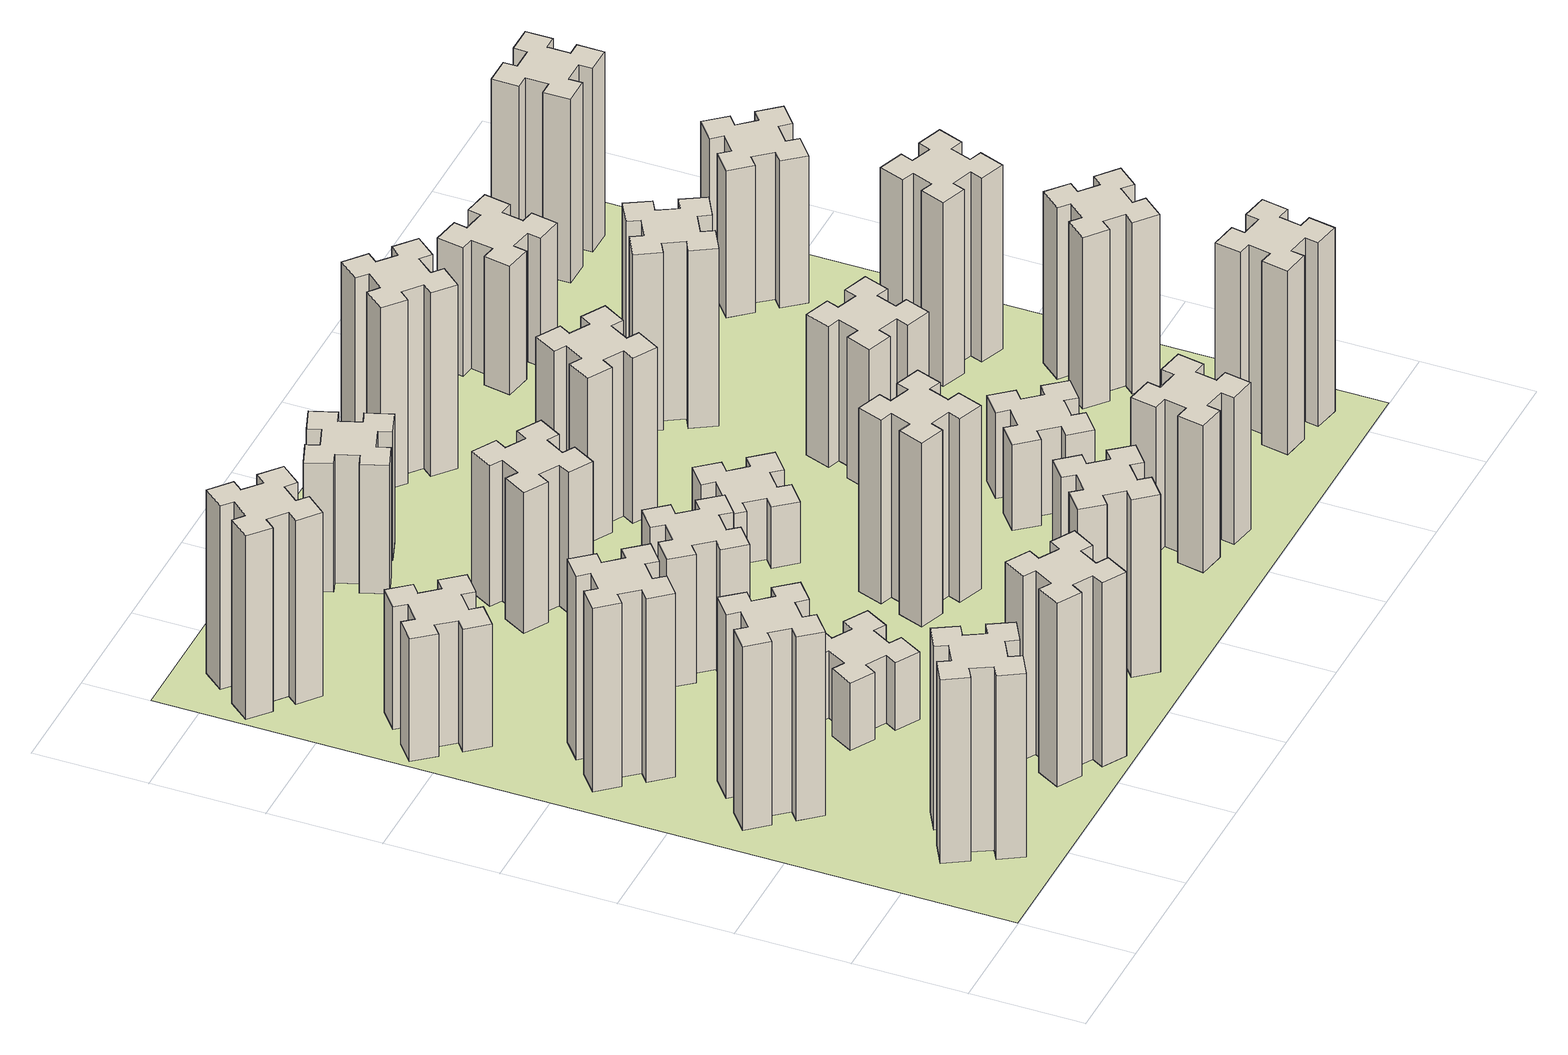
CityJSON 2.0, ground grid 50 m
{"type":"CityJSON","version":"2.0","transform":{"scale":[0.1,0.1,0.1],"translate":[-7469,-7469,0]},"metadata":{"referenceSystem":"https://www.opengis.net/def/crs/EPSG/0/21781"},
"CityObjects":{
"building1":{"type":"Building","attributes":{"class":"1000","function":"1000","usage":"1000","yearOfConstruction":2016,"roofType":"1000","measuredHeight":90,"storeysAboveGround":30,"storeysBelowGround":0},"geometry":[{"type":"Solid","lod":"1","boundaries":[[[[0,1,2,3,4,5,6,7,8,9,10,11,12,13,14,15,16,17,18,19]],[[17,16,20,21]],[[16,15,22,20]],[[15,14,23,22]],[[14,13,24,23]],[[13,12,25,24]],[[12,11,26,25]],[[11,10,27,26]],[[10,9,28,27]],[[9,8,29,28]],[[8,7,30,29]],[[7,6,31,30]],[[6,5,32,31]],[[5,4,33,32]],[[4,3,34,33]],[[3,2,35,34]],[[2,1,36,35]],[[1,0,37,36]],[[0,19,38,37]],[[19,18,39,38]],[[18,17,21,39]],[[24,25,26,27,28,29,30,31,32,33,34,35,36,37,38,39,21,20,22,23]]]]}]},
"building2":{"type":"Building","attributes":{"class":"1000","function":"1000","usage":"1000","yearOfConstruction":2016,"roofType":"1000","measuredHeight":90,"storeysAboveGround":30,"storeysBelowGround":0},"geometry":[{"type":"Solid","lod":"1","boundaries":[[[[40,41,42,43,44,45,46,47,48,49,50,51,52,53,54,55,56,57,58,59]],[[57,56,60,61]],[[56,55,62,60]],[[55,54,63,62]],[[54,53,64,63]],[[53,52,65,64]],[[52,51,66,65]],[[51,50,67,66]],[[50,49,68,67]],[[49,48,69,68]],[[48,47,70,69]],[[47,46,71,70]],[[46,45,72,71]],[[45,44,73,72]],[[44,43,74,73]],[[43,42,75,74]],[[42,41,76,75]],[[41,40,77,76]],[[40,59,78,77]],[[59,58,79,78]],[[58,57,61,79]],[[64,65,66,67,68,69,70,71,72,73,74,75,76,77,78,79,61,60,62,63]]]]}]},
"building3":{"type":"Building","attributes":{"class":"1000","function":"1000","usage":"1000","yearOfConstruction":2016,"roofType":"1000","measuredHeight":90,"storeysAboveGround":30,"storeysBelowGround":0},"geometry":[{"type":"Solid","lod":"1","boundaries":[[[[80,81,82,83,84,85,86,87,88,89,90,91,92,93,94,95,96,97,98,99]],[[97,96,100,101]],[[96,95,102,100]],[[95,94,103,102]],[[94,93,104,103]],[[93,92,105,104]],[[92,91,106,105]],[[91,90,107,106]],[[90,89,108,107]],[[89,88,109,108]],[[88,87,110,109]],[[87,86,111,110]],[[86,85,112,111]],[[85,84,113,112]],[[84,83,114,113]],[[83,82,115,114]],[[82,81,116,115]],[[81,80,117,116]],[[80,99,118,117]],[[99,98,119,118]],[[98,97,101,119]],[[104,105,106,107,108,109,110,111,112,113,114,115,116,117,118,119,101,100,102,103]]]]}]},
"building4":{"type":"Building","attributes":{"class":"1000","function":"1000","usage":"1000","yearOfConstruction":2016,"roofType":"1000","measuredHeight":60,"storeysAboveGround":30,"storeysBelowGround":0},"geometry":[{"type":"Solid","lod":"1","boundaries":[[[[120,121,122,123,124,125,126,127,128,129,130,131,132,133,134,135,136,137,138,139]],[[137,136,140,141]],[[136,135,142,140]],[[135,134,143,142]],[[134,133,144,143]],[[133,132,145,144]],[[132,131,146,145]],[[131,130,147,146]],[[130,129,148,147]],[[129,128,149,148]],[[128,127,150,149]],[[127,126,151,150]],[[126,125,152,151]],[[125,124,153,152]],[[124,123,154,153]],[[123,122,155,154]],[[122,121,156,155]],[[121,120,157,156]],[[120,139,158,157]],[[139,138,159,158]],[[138,137,141,159]],[[144,145,146,147,148,149,150,151,152,153,154,155,156,157,158,159,141,140,142,143]]]]}]},
"building5":{"type":"Building","attributes":{"class":"1000","function":"1000","usage":"1000","yearOfConstruction":2016,"roofType":"1000","measuredHeight":90,"storeysAboveGround":30,"storeysBelowGround":0},"geometry":[{"type":"Solid","lod":"1","boundaries":[[[[160,161,162,163,164,165,166,167,168,169,170,171,172,173,174,175,176,177,178,179]],[[177,176,180,181]],[[176,175,182,180]],[[175,174,183,182]],[[174,173,184,183]],[[173,172,185,184]],[[172,171,186,185]],[[171,170,187,186]],[[170,169,188,187]],[[169,168,189,188]],[[168,167,190,189]],[[167,166,191,190]],[[166,165,192,191]],[[165,164,193,192]],[[164,163,194,193]],[[163,162,195,194]],[[162,161,196,195]],[[161,160,197,196]],[[160,179,198,197]],[[179,178,199,198]],[[178,177,181,199]],[[184,185,186,187,188,189,190,191,192,193,194,195,196,197,198,199,181,180,182,183]]]]}]},
"building6":{"type":"Building","attributes":{"class":"1000","function":"1000","usage":"1000","yearOfConstruction":2016,"roofType":"1000","measuredHeight":90,"storeysAboveGround":30,"storeysBelowGround":0},"geometry":[{"type":"Solid","lod":"1","boundaries":[[[[200,201,202,203,204,205,206,207,208,209,210,211,212,213,214,215,216,217,218,219]],[[217,216,220,221]],[[216,215,222,220]],[[215,214,223,222]],[[214,213,224,223]],[[213,212,225,224]],[[212,211,226,225]],[[211,210,227,226]],[[210,209,228,227]],[[209,208,229,228]],[[208,207,230,229]],[[207,206,231,230]],[[206,205,232,231]],[[205,204,233,232]],[[204,203,234,233]],[[203,202,235,234]],[[202,201,236,235]],[[201,200,237,236]],[[200,219,238,237]],[[219,218,239,238]],[[218,217,221,239]],[[224,225,226,227,228,229,230,231,232,233,234,235,236,237,238,239,221,220,222,223]]]]}]},
"building7":{"type":"Building","attributes":{"class":"1000","function":"1000","usage":"1000","yearOfConstruction":2016,"roofType":"1000","measuredHeight":33,"storeysAboveGround":30,"storeysBelowGround":0},"geometry":[{"type":"Solid","lod":"1","boundaries":[[[[240,241,242,243,244,245,246,247,248,249,250,251,252,253,254,255,256,257,258,259]],[[257,256,260,261]],[[256,255,262,260]],[[255,254,263,262]],[[254,253,264,263]],[[253,252,265,264]],[[252,251,266,265]],[[251,250,267,266]],[[250,249,268,267]],[[249,248,269,268]],[[248,247,270,269]],[[247,246,271,270]],[[246,245,272,271]],[[245,244,273,272]],[[244,243,274,273]],[[243,242,275,274]],[[242,241,276,275]],[[241,240,277,276]],[[240,259,278,277]],[[259,258,279,278]],[[258,257,261,279]],[[264,265,266,267,268,269,270,271,272,273,274,275,276,277,278,279,261,260,262,263]]]]}]},
"building8":{"type":"Building","attributes":{"class":"1000","function":"1000","usage":"1000","yearOfConstruction":2016,"roofType":"1000","measuredHeight":63,"storeysAboveGround":30,"storeysBelowGround":0},"geometry":[{"type":"Solid","lod":"1","boundaries":[[[[280,281,282,283,284,285,286,287,288,289,290,291,292,293,294,295,296,297,298,299]],[[297,296,300,301]],[[296,295,302,300]],[[295,294,303,302]],[[294,293,304,303]],[[293,292,305,304]],[[292,291,306,305]],[[291,290,307,306]],[[290,289,308,307]],[[289,288,309,308]],[[288,287,310,309]],[[287,286,311,310]],[[286,285,312,311]],[[285,284,313,312]],[[284,283,314,313]],[[283,282,315,314]],[[282,281,316,315]],[[281,280,317,316]],[[280,299,318,317]],[[299,298,319,318]],[[298,297,301,319]],[[304,305,306,307,308,309,310,311,312,313,314,315,316,317,318,319,301,300,302,303]]]]}]},
"building9":{"type":"Building","attributes":{"class":"1000","function":"1000","usage":"1000","yearOfConstruction":2016,"roofType":"1000","measuredHeight":87,"storeysAboveGround":30,"storeysBelowGround":0},"geometry":[{"type":"Solid","lod":"1","boundaries":[[[[320,321,322,323,324,325,326,327,328,329,330,331,332,333,334,335,336,337,338,339]],[[337,336,340,341]],[[336,335,342,340]],[[335,334,343,342]],[[334,333,344,343]],[[333,332,345,344]],[[332,331,346,345]],[[331,330,347,346]],[[330,329,348,347]],[[329,328,349,348]],[[328,327,350,349]],[[327,326,351,350]],[[326,325,352,351]],[[325,324,353,352]],[[324,323,354,353]],[[323,322,355,354]],[[322,321,356,355]],[[321,320,357,356]],[[320,339,358,357]],[[339,338,359,358]],[[338,337,341,359]],[[344,345,346,347,348,349,350,351,352,353,354,355,356,357,358,359,341,340,342,343]]]]}]},
"building10":{"type":"Building","attributes":{"class":"1000","function":"1000","usage":"1000","yearOfConstruction":2016,"roofType":"1000","measuredHeight":69,"storeysAboveGround":30,"storeysBelowGround":0},"geometry":[{"type":"Solid","lod":"1","boundaries":[[[[360,361,362,363,364,365,366,367,368,369,370,371,372,373,374,375,376,377,378,379]],[[377,376,380,381]],[[376,375,382,380]],[[375,374,383,382]],[[374,373,384,383]],[[373,372,385,384]],[[372,371,386,385]],[[371,370,387,386]],[[370,369,388,387]],[[369,368,389,388]],[[368,367,390,389]],[[367,366,391,390]],[[366,365,392,391]],[[365,364,393,392]],[[364,363,394,393]],[[363,362,395,394]],[[362,361,396,395]],[[361,360,397,396]],[[360,379,398,397]],[[379,378,399,398]],[[378,377,381,399]],[[384,385,386,387,388,389,390,391,392,393,394,395,396,397,398,399,381,380,382,383]]]]}]},
"building11":{"type":"Building","attributes":{"class":"1000","function":"1000","usage":"1000","yearOfConstruction":2016,"roofType":"1000","measuredHeight":63,"storeysAboveGround":30,"storeysBelowGround":0},"geometry":[{"type":"Solid","lod":"1","boundaries":[[[[400,401,402,403,404,405,406,407,408,409,410,411,412,413,414,415,416,417,418,419]],[[417,416,420,421]],[[416,415,422,420]],[[415,414,423,422]],[[414,413,424,423]],[[413,412,425,424]],[[412,411,426,425]],[[411,410,427,426]],[[410,409,428,427]],[[409,408,429,428]],[[408,407,430,429]],[[407,406,431,430]],[[406,405,432,431]],[[405,404,433,432]],[[404,403,434,433]],[[403,402,435,434]],[[402,401,436,435]],[[401,400,437,436]],[[400,419,438,437]],[[419,418,439,438]],[[418,417,421,439]],[[424,425,426,427,428,429,430,431,432,433,434,435,436,437,438,439,421,420,422,423]]]]}]},
"building12":{"type":"Building","attributes":{"class":"1000","function":"1000","usage":"1000","yearOfConstruction":2016,"roofType":"1000","measuredHeight":90,"storeysAboveGround":30,"storeysBelowGround":0},"geometry":[{"type":"Solid","lod":"1","boundaries":[[[[440,441,442,443,444,445,446,447,448,449,450,451,452,453,454,455,456,457,458,459]],[[457,456,460,461]],[[456,455,462,460]],[[455,454,463,462]],[[454,453,464,463]],[[453,452,465,464]],[[452,451,466,465]],[[451,450,467,466]],[[450,449,468,467]],[[449,448,469,468]],[[448,447,470,469]],[[447,446,471,470]],[[446,445,472,471]],[[445,444,473,472]],[[444,443,474,473]],[[443,442,475,474]],[[442,441,476,475]],[[441,440,477,476]],[[440,459,478,477]],[[459,458,479,478]],[[458,457,461,479]],[[464,465,466,467,468,469,470,471,472,473,474,475,476,477,478,479,461,460,462,463]]]]}]},
"building13":{"type":"Building","attributes":{"class":"1000","function":"1000","usage":"1000","yearOfConstruction":2016,"roofType":"1000","measuredHeight":30,"storeysAboveGround":30,"storeysBelowGround":0},"geometry":[{"type":"Solid","lod":"1","boundaries":[[[[480,481,482,483,484,485,486,487,488,489,490,491,492,493,494,495,496,497,498,499]],[[497,496,500,501]],[[496,495,502,500]],[[495,494,503,502]],[[494,493,504,503]],[[493,492,505,504]],[[492,491,506,505]],[[491,490,507,506]],[[490,489,508,507]],[[489,488,509,508]],[[488,487,510,509]],[[487,486,511,510]],[[486,485,512,511]],[[485,484,513,512]],[[484,483,514,513]],[[483,482,515,514]],[[482,481,516,515]],[[481,480,517,516]],[[480,499,518,517]],[[499,498,519,518]],[[498,497,501,519]],[[504,505,506,507,508,509,510,511,512,513,514,515,516,517,518,519,501,500,502,503]]]]}]},
"building14":{"type":"Building","attributes":{"class":"1000","function":"1000","usage":"1000","yearOfConstruction":2016,"roofType":"1000","measuredHeight":81,"storeysAboveGround":30,"storeysBelowGround":0},"geometry":[{"type":"Solid","lod":"1","boundaries":[[[[520,521,522,523,524,525,526,527,528,529,530,531,532,533,534,535,536,537,538,539]],[[537,536,540,541]],[[536,535,542,540]],[[535,534,543,542]],[[534,533,544,543]],[[533,532,545,544]],[[532,531,546,545]],[[531,530,547,546]],[[530,529,548,547]],[[529,528,549,548]],[[528,527,550,549]],[[527,526,551,550]],[[526,525,552,551]],[[525,524,553,552]],[[524,523,554,553]],[[523,522,555,554]],[[522,521,556,555]],[[521,520,557,556]],[[520,539,558,557]],[[539,538,559,558]],[[538,537,541,559]],[[544,545,546,547,548,549,550,551,552,553,554,555,556,557,558,559,541,540,542,543]]]]}]},
"building15":{"type":"Building","attributes":{"class":"1000","function":"1000","usage":"1000","yearOfConstruction":2016,"roofType":"1000","measuredHeight":72,"storeysAboveGround":30,"storeysBelowGround":0},"geometry":[{"type":"Solid","lod":"1","boundaries":[[[[560,561,562,563,564,565,566,567,568,569,570,571,572,573,574,575,576,577,578,579]],[[577,576,580,581]],[[576,575,582,580]],[[575,574,583,582]],[[574,573,584,583]],[[573,572,585,584]],[[572,571,586,585]],[[571,570,587,586]],[[570,569,588,587]],[[569,568,589,588]],[[568,567,590,589]],[[567,566,591,590]],[[566,565,592,591]],[[565,564,593,592]],[[564,563,594,593]],[[563,562,595,594]],[[562,561,596,595]],[[561,560,597,596]],[[560,579,598,597]],[[579,578,599,598]],[[578,577,581,599]],[[584,585,586,587,588,589,590,591,592,593,594,595,596,597,598,599,581,580,582,583]]]]}]},
"building16":{"type":"Building","attributes":{"class":"1000","function":"1000","usage":"1000","yearOfConstruction":2016,"roofType":"1000","measuredHeight":90,"storeysAboveGround":30,"storeysBelowGround":0},"geometry":[{"type":"Solid","lod":"1","boundaries":[[[[600,601,602,603,604,605,606,607,608,609,610,611,612,613,614,615,616,617,618,619]],[[617,616,620,621]],[[616,615,622,620]],[[615,614,623,622]],[[614,613,624,623]],[[613,612,625,624]],[[612,611,626,625]],[[611,610,627,626]],[[610,609,628,627]],[[609,608,629,628]],[[608,607,630,629]],[[607,606,631,630]],[[606,605,632,631]],[[605,604,633,632]],[[604,603,634,633]],[[603,602,635,634]],[[602,601,636,635]],[[601,600,637,636]],[[600,619,638,637]],[[619,618,639,638]],[[618,617,621,639]],[[624,625,626,627,628,629,630,631,632,633,634,635,636,637,638,639,621,620,622,623]]]]}]},
"building17":{"type":"Building","attributes":{"class":"1000","function":"1000","usage":"1000","yearOfConstruction":2016,"roofType":"1000","measuredHeight":42,"storeysAboveGround":30,"storeysBelowGround":0},"geometry":[{"type":"Solid","lod":"1","boundaries":[[[[640,641,642,643,644,645,646,647,648,649,650,651,652,653,654,655,656,657,658,659]],[[657,656,660,661]],[[656,655,662,660]],[[655,654,663,662]],[[654,653,664,663]],[[653,652,665,664]],[[652,651,666,665]],[[651,650,667,666]],[[650,649,668,667]],[[649,648,669,668]],[[648,647,670,669]],[[647,646,671,670]],[[646,645,672,671]],[[645,644,673,672]],[[644,643,674,673]],[[643,642,675,674]],[[642,641,676,675]],[[641,640,677,676]],[[640,659,678,677]],[[659,658,679,678]],[[658,657,661,679]],[[664,665,666,667,668,669,670,671,672,673,674,675,676,677,678,679,661,660,662,663]]]]}]},
"building18":{"type":"Building","attributes":{"class":"1000","function":"1000","usage":"1000","yearOfConstruction":2016,"roofType":"1000","measuredHeight":69,"storeysAboveGround":30,"storeysBelowGround":0},"geometry":[{"type":"Solid","lod":"1","boundaries":[[[[680,681,682,683,684,685,686,687,688,689,690,691,692,693,694,695,696,697,698,699]],[[697,696,700,701]],[[696,695,702,700]],[[695,694,703,702]],[[694,693,704,703]],[[693,692,705,704]],[[692,691,706,705]],[[691,690,707,706]],[[690,689,708,707]],[[689,688,709,708]],[[688,687,710,709]],[[687,686,711,710]],[[686,685,712,711]],[[685,684,713,712]],[[684,683,714,713]],[[683,682,715,714]],[[682,681,716,715]],[[681,680,717,716]],[[680,699,718,717]],[[699,698,719,718]],[[698,697,701,719]],[[704,705,706,707,708,709,710,711,712,713,714,715,716,717,718,719,701,700,702,703]]]]}]},
"building19":{"type":"Building","attributes":{"class":"1000","function":"1000","usage":"1000","yearOfConstruction":2016,"roofType":"1000","measuredHeight":87,"storeysAboveGround":30,"storeysBelowGround":0},"geometry":[{"type":"Solid","lod":"1","boundaries":[[[[720,721,722,723,724,725,726,727,728,729,730,731,732,733,734,735,736,737,738,739]],[[737,736,740,741]],[[736,735,742,740]],[[735,734,743,742]],[[734,733,744,743]],[[733,732,745,744]],[[732,731,746,745]],[[731,730,747,746]],[[730,729,748,747]],[[729,728,749,748]],[[728,727,750,749]],[[727,726,751,750]],[[726,725,752,751]],[[725,724,753,752]],[[724,723,754,753]],[[723,722,755,754]],[[722,721,756,755]],[[721,720,757,756]],[[720,739,758,757]],[[739,738,759,758]],[[738,737,741,759]],[[744,745,746,747,748,749,750,751,752,753,754,755,756,757,758,759,741,740,742,743]]]]}]},
"building20":{"type":"Building","attributes":{"class":"1000","function":"1000","usage":"1000","yearOfConstruction":2016,"roofType":"1000","measuredHeight":90,"storeysAboveGround":30,"storeysBelowGround":0},"geometry":[{"type":"Solid","lod":"1","boundaries":[[[[760,761,762,763,764,765,766,767,768,769,770,771,772,773,774,775,776,777,778,779]],[[777,776,780,781]],[[776,775,782,780]],[[775,774,783,782]],[[774,773,784,783]],[[773,772,785,784]],[[772,771,786,785]],[[771,770,787,786]],[[770,769,788,787]],[[769,768,789,788]],[[768,767,790,789]],[[767,766,791,790]],[[766,765,792,791]],[[765,764,793,792]],[[764,763,794,793]],[[763,762,795,794]],[[762,761,796,795]],[[761,760,797,796]],[[760,779,798,797]],[[779,778,799,798]],[[778,777,781,799]],[[784,785,786,787,788,789,790,791,792,793,794,795,796,797,798,799,781,780,782,783]]]]}]},
"building21":{"type":"Building","attributes":{"class":"1000","function":"1000","usage":"1000","yearOfConstruction":2016,"roofType":"1000","measuredHeight":63,"storeysAboveGround":30,"storeysBelowGround":0},"geometry":[{"type":"Solid","lod":"1","boundaries":[[[[800,801,802,803,804,805,806,807,808,809,810,811,812,813,814,815,816,817,818,819]],[[817,816,820,821]],[[816,815,822,820]],[[815,814,823,822]],[[814,813,824,823]],[[813,812,825,824]],[[812,811,826,825]],[[811,810,827,826]],[[810,809,828,827]],[[809,808,829,828]],[[808,807,830,829]],[[807,806,831,830]],[[806,805,832,831]],[[805,804,833,832]],[[804,803,834,833]],[[803,802,835,834]],[[802,801,836,835]],[[801,800,837,836]],[[800,819,838,837]],[[819,818,839,838]],[[818,817,821,839]],[[824,825,826,827,828,829,830,831,832,833,834,835,836,837,838,839,821,820,822,823]]]]}]},
"building22":{"type":"Building","attributes":{"class":"1000","function":"1000","usage":"1000","yearOfConstruction":2016,"roofType":"1000","measuredHeight":84,"storeysAboveGround":30,"storeysBelowGround":0},"geometry":[{"type":"Solid","lod":"1","boundaries":[[[[840,841,842,843,844,845,846,847,848,849,850,851,852,853,854,855,856,857,858,859]],[[857,856,860,861]],[[856,855,862,860]],[[855,854,863,862]],[[854,853,864,863]],[[853,852,865,864]],[[852,851,866,865]],[[851,850,867,866]],[[850,849,868,867]],[[849,848,869,868]],[[848,847,870,869]],[[847,846,871,870]],[[846,845,872,871]],[[845,844,873,872]],[[844,843,874,873]],[[843,842,875,874]],[[842,841,876,875]],[[841,840,877,876]],[[840,859,878,877]],[[859,858,879,878]],[[858,857,861,879]],[[864,865,866,867,868,869,870,871,872,873,874,875,876,877,878,879,861,860,862,863]]]]}]},
"building23":{"type":"Building","attributes":{"class":"1000","function":"1000","usage":"1000","yearOfConstruction":2016,"roofType":"1000","measuredHeight":90,"storeysAboveGround":30,"storeysBelowGround":0},"geometry":[{"type":"Solid","lod":"1","boundaries":[[[[880,881,882,883,884,885,886,887,888,889,890,891,892,893,894,895,896,897,898,899]],[[897,896,900,901]],[[896,895,902,900]],[[895,894,903,902]],[[894,893,904,903]],[[893,892,905,904]],[[892,891,906,905]],[[891,890,907,906]],[[890,889,908,907]],[[889,888,909,908]],[[888,887,910,909]],[[887,886,911,910]],[[886,885,912,911]],[[885,884,913,912]],[[884,883,914,913]],[[883,882,915,914]],[[882,881,916,915]],[[881,880,917,916]],[[880,899,918,917]],[[899,898,919,918]],[[898,897,901,919]],[[904,905,906,907,908,909,910,911,912,913,914,915,916,917,918,919,901,900,902,903]]]]}]},
"building24":{"type":"Building","attributes":{"class":"1000","function":"1000","usage":"1000","yearOfConstruction":2016,"roofType":"1000","measuredHeight":72,"storeysAboveGround":30,"storeysBelowGround":0},"geometry":[{"type":"Solid","lod":"1","boundaries":[[[[920,921,922,923,924,925,926,927,928,929,930,931,932,933,934,935,936,937,938,939]],[[937,936,940,941]],[[936,935,942,940]],[[935,934,943,942]],[[934,933,944,943]],[[933,932,945,944]],[[932,931,946,945]],[[931,930,947,946]],[[930,929,948,947]],[[929,928,949,948]],[[928,927,950,949]],[[927,926,951,950]],[[926,925,952,951]],[[925,924,953,952]],[[924,923,954,953]],[[923,922,955,954]],[[922,921,956,955]],[[921,920,957,956]],[[920,939,958,957]],[[939,938,959,958]],[[938,937,941,959]],[[944,945,946,947,948,949,950,951,952,953,954,955,956,957,958,959,941,940,942,943]]]]}]},
"building25":{"type":"Building","attributes":{"class":"1000","function":"1000","usage":"1000","yearOfConstruction":2016,"roofType":"1000","measuredHeight":90,"storeysAboveGround":30,"storeysBelowGround":0},"geometry":[{"type":"Solid","lod":"1","boundaries":[[[[960,961,962,963,964,965,966,967,968,969,970,971,972,973,974,975,976,977,978,979]],[[977,976,980,981]],[[976,975,982,980]],[[975,974,983,982]],[[974,973,984,983]],[[973,972,985,984]],[[972,971,986,985]],[[971,970,987,986]],[[970,969,988,987]],[[969,968,989,988]],[[968,967,990,989]],[[967,966,991,990]],[[966,965,992,991]],[[965,964,993,992]],[[964,963,994,993]],[[963,962,995,994]],[[962,961,996,995]],[[961,960,997,996]],[[960,979,998,997]],[[979,978,999,998]],[[978,977,981,999]],[[984,985,986,987,988,989,990,991,992,993,994,995,996,997,998,999,981,980,982,983]]]]}]},
"landuse1":{"type":"LandUse","attributes":{"name":"plot1","function":"1010"},"geometry":[{"type":"MultiSurface","lod":"1","boundaries":[[[1000,1001,1002,1003]]]}]}
},
"vertices":[
[487,255,0],[574,305,0],[604,253,0],[708,313,0],[648,417,0],[596,387,0],[546,474,0],[598,504,0],[538,608,0],[434,548,0],[464,496,0],[377,446,0],[347,498,0],[243,438,0],[303,334,0],[355,364,0],[405,277,0],[353,247,0],[413,143,0],[517,203,0],[405,277,900],[353,247,900],[355,364,900],[303,334,900],[243,438,900],[347,498,900],[377,446,900],[464,496,900],[434,548,900],[538,608,900],[598,504,900],[546,474,900],[596,387,900],[648,417,900],[708,313,900],[604,253,900],[574,305,900],[487,255,900],[517,203,900],[413,143,900],
[492,1248,0],[427,1324,0],[473,1363,0],[396,1455,0],[304,1378,0],[343,1332,0],[266,1267,0],[228,1313,0],[136,1236,0],[213,1144,0],[259,1183,0],[323,1106,0],[277,1068,0],[354,976,0],[446,1053,0],[408,1099,0],[484,1163,0],[523,1117,0],[615,1194,0],[538,1286,0],[484,1163,900],[523,1117,900],[408,1099,900],[446,1053,900],[354,976,900],[277,1068,900],[323,1106,900],[259,1183,900],[213,1144,900],[136,1236,900],[228,1313,900],[266,1267,900],[343,1332,900],[304,1378,900],[396,1455,900],[473,1363,900],[427,1324,900],[492,1248,900],[538,1286,900],[615,1194,900],
[492,1888,0],[427,1964,0],[473,2003,0],[396,2095,0],[304,2018,0],[343,1972,0],[266,1907,0],[228,1953,0],[136,1876,0],[213,1784,0],[259,1823,0],[323,1746,0],[277,1708,0],[354,1616,0],[446,1693,0],[408,1739,0],[484,1803,0],[523,1757,0],[615,1834,0],[538,1926,0],[484,1803,900],[523,1757,900],[408,1739,900],[446,1693,900],[354,1616,900],[277,1708,900],[323,1746,900],[259,1823,900],[213,1784,900],[136,1876,900],[228,1953,900],[266,1907,900],[343,1972,900],[304,2018,900],[396,2095,900],[473,2003,900],[427,1964,900],[492,1888,900],[538,1926,900],[615,1834,900],
[243,2712,0],[166,2647,0],[128,2693,0],[36,2616,0],[113,2524,0],[159,2563,0],[223,2486,0],[177,2448,0],[254,2356,0],[346,2433,0],[308,2479,0],[384,2543,0],[423,2497,0],[515,2574,0],[438,2666,0],[392,2628,0],[327,2704,0],[373,2743,0],[296,2835,0],[204,2758,0],[327,2704,600],[373,2743,600],[392,2628,600],[438,2666,600],[515,2574,600],[423,2497,600],[384,2543,600],[308,2479,600],[346,2433,600],[254,2356,600],[177,2448,600],[223,2486,600],[159,2563,600],[113,2524,600],[36,2616,600],[128,2693,600],[166,2647,600],[243,2712,600],[204,2758,600],[296,2835,600],
[1214,346,0],[1127,396,0],[1157,448,0],[1053,508,0],[993,404,0],[1045,374,0],[995,287,0],[943,317,0],[883,213,0],[987,153,0],[1017,205,0],[1104,155,0],[1074,103,0],[1178,43,0],[1238,147,0],[1186,177,0],[1236,264,0],[1288,234,0],[1348,338,0],[1244,398,0],[1236,264,900],[1288,234,900],[1186,177,900],[1238,147,900],[1178,43,900],[1074,103,900],[1104,155,900],[1017,205,900],[987,153,900],[883,213,900],[943,317,900],[995,287,900],[1045,374,900],[993,404,900],[1053,508,900],[1157,448,900],[1127,396,900],[1214,346,900],[1244,398,900],[1348,338,900],
[384,3387,0],[308,3452,0],[346,3498,0],[254,3575,0],[177,3483,0],[223,3444,0],[159,3368,0],[113,3406,0],[36,3314,0],[128,3237,0],[166,3283,0],[243,3219,0],[204,3173,0],[296,3096,0],[373,3188,0],[327,3226,0],[392,3303,0],[438,3264,0],[515,3356,0],[423,3433,0],[392,3303,900],[438,3264,900],[327,3226,900],[373,3188,900],[296,3096,900],[204,3173,900],[243,3219,900],[166,3283,900],[128,3237,900],[36,3314,900],[113,3406,900],[159,3368,900],[223,3444,900],[177,3483,900],[254,3575,900],[346,3498,900],[308,3452,900],[384,3387,900],[423,3433,900],[515,3356,900],
[1086,1017,0],[1136,1104,0],[1188,1074,0],[1248,1178,0],[1144,1238,0],[1114,1186,0],[1027,1236,0],[1057,1288,0],[953,1348,0],[893,1244,0],[945,1214,0],[895,1127,0],[843,1157,0],[783,1053,0],[887,993,0],[917,1045,0],[1004,995,0],[974,943,0],[1078,883,0],[1138,987,0],[1004,995,330],[974,943,330],[917,1045,330],[887,993,330],[783,1053,330],[843,1157,330],[895,1127,330],[945,1214,330],[893,1244,330],[953,1348,330],[1057,1288,330],[1027,1236,330],[1114,1186,330],[1144,1238,330],[1248,1178,330],[1188,1074,330],[1136,1104,330],[1086,1017,330],[1138,987,330],[1078,883,330],
[1083,1972,0],[1006,1907,0],[968,1953,0],[876,1876,0],[953,1784,0],[999,1823,0],[1063,1746,0],[1017,1708,0],[1094,1616,0],[1186,1693,0],[1148,1739,0],[1224,1803,0],[1263,1757,0],[1355,1834,0],[1278,1926,0],[1232,1888,0],[1167,1964,0],[1213,2003,0],[1136,2095,0],[1044,2018,0],[1167,1964,630],[1213,2003,630],[1232,1888,630],[1278,1926,630],[1355,1834,630],[1263,1757,630],[1224,1803,630],[1148,1739,630],[1186,1693,630],[1094,1616,630],[1017,1708,630],[1063,1746,630],[999,1823,630],[953,1784,630],[876,1876,630],[968,1953,630],[1006,1907,630],[1083,1972,630],[1044,2018,630],[1136,2095,630],
[1639,343,0],[1703,266,0],[1657,228,0],[1734,136,0],[1826,213,0],[1788,259,0],[1864,323,0],[1903,277,0],[1995,354,0],[1918,446,0],[1872,408,0],[1807,484,0],[1853,523,0],[1776,615,0],[1684,538,0],[1723,492,0],[1646,427,0],[1608,473,0],[1516,396,0],[1593,304,0],[1646,427,870],[1608,473,870],[1723,492,870],[1684,538,870],[1776,615,870],[1853,523,870],[1807,484,870],[1872,408,870],[1918,446,870],[1995,354,870],[1903,277,870],[1864,323,870],[1788,259,870],[1826,213,870],[1734,136,870],[1657,228,870],[1703,266,870],[1639,343,870],[1593,304,870],[1516,396,870],
[1314,2666,0],[1227,2716,0],[1257,2768,0],[1153,2828,0],[1093,2724,0],[1145,2694,0],[1095,2607,0],[1043,2637,0],[983,2533,0],[1087,2473,0],[1117,2525,0],[1204,2475,0],[1174,2423,0],[1278,2363,0],[1338,2467,0],[1286,2497,0],[1336,2584,0],[1388,2554,0],[1448,2658,0],[1344,2718,0],[1336,2584,690],[1388,2554,690],[1286,2497,690],[1338,2467,690],[1278,2363,690],[1174,2423,690],[1204,2475,690],[1117,2525,690],[1087,2473,690],[983,2533,690],[1043,2637,690],[1095,2607,690],[1145,2694,690],[1093,2724,690],[1153,2828,690],[1257,2768,690],[1227,2716,690],[1314,2666,690],[1344,2718,690],[1448,2658,690],
[1125,3456,0],[1031,3422,0],[1010,3478,0],[897,3437,0],[939,3324,0],[995,3345,0],[1029,3251,0],[973,3230,0],[1014,3117,0],[1127,3159,0],[1106,3215,0],[1200,3249,0],[1220,3193,0],[1333,3234,0],[1292,3347,0],[1236,3326,0],[1202,3420,0],[1258,3440,0],[1217,3553,0],[1104,3512,0],[1202,3420,630],[1258,3440,630],[1236,3326,630],[1292,3347,630],[1333,3234,630],[1220,3193,630],[1200,3249,630],[1106,3215,630],[1127,3159,630],[1014,3117,630],[973,3230,630],[1029,3251,630],[995,3345,630],[939,3324,630],[897,3437,630],[1010,3478,630],[1031,3422,630],[1125,3456,630],[1104,3512,630],[1217,3553,630],
[1769,1300,0],[1735,1206,0],[1679,1227,0],[1637,1114,0],[1750,1073,0],[1771,1129,0],[1865,1095,0],[1844,1039,0],[1957,997,0],[1998,1110,0],[1942,1131,0],[1976,1225,0],[2032,1204,0],[2073,1317,0],[1960,1358,0],[1940,1302,0],[1846,1336,0],[1867,1392,0],[1754,1433,0],[1713,1320,0],[1846,1336,900],[1867,1392,900],[1940,1302,900],[1960,1358,900],[2073,1317,900],[2032,1204,900],[1976,1225,900],[1942,1131,900],[1998,1110,900],[1957,997,900],[1844,1039,900],[1865,1095,900],[1771,1129,900],[1750,1073,900],[1637,1114,900],[1679,1227,900],[1735,1206,900],[1769,1300,900],[1713,1320,900],[1754,1433,900],
[1972,1988,0],[1907,2064,0],[1953,2103,0],[1876,2195,0],[1784,2118,0],[1823,2072,0],[1746,2007,0],[1708,2053,0],[1616,1976,0],[1693,1884,0],[1739,1923,0],[1803,1846,0],[1757,1808,0],[1834,1716,0],[1926,1793,0],[1888,1839,0],[1964,1903,0],[2003,1857,0],[2095,1934,0],[2018,2026,0],[1964,1903,300],[2003,1857,300],[1888,1839,300],[1926,1793,300],[1834,1716,300],[1757,1808,300],[1803,1846,300],[1739,1923,300],[1693,1884,300],[1616,1976,300],[1708,2053,300],[1746,2007,300],[1823,2072,300],[1784,2118,300],[1876,2195,300],[1953,2103,300],[1907,2064,300],[1972,1988,300],[2018,2026,300],[2095,1934,300],
[1926,2497,0],[1976,2584,0],[2028,2554,0],[2088,2658,0],[1984,2718,0],[1954,2666,0],[1867,2716,0],[1897,2768,0],[1793,2828,0],[1733,2724,0],[1785,2694,0],[1735,2607,0],[1683,2637,0],[1623,2533,0],[1727,2473,0],[1757,2525,0],[1844,2475,0],[1814,2423,0],[1918,2363,0],[1978,2467,0],[1844,2475,810],[1814,2423,810],[1757,2525,810],[1727,2473,810],[1623,2533,810],[1683,2637,810],[1735,2607,810],[1785,2694,810],[1733,2724,810],[1793,2828,810],[1897,2768,810],[1867,2716,810],[1954,2666,810],[1984,2718,810],[2088,2658,810],[2028,2554,810],[1976,2584,810],[1926,2497,810],[1978,2467,810],[1918,2363,810],
[2496,444,0],[2478,345,0],[2419,356,0],[2398,237,0],[2517,217,0],[2527,276,0],[2625,258,0],[2615,199,0],[2733,178,0],[2754,297,0],[2695,307,0],[2712,405,0],[2771,395,0],[2792,513,0],[2674,534,0],[2664,475,0],[2565,492,0],[2576,551,0],[2457,572,0],[2437,454,0],[2565,492,720],[2576,551,720],[2664,475,720],[2674,534,720],[2792,513,720],[2771,395,720],[2712,405,720],[2695,307,720],[2754,297,720],[2733,178,720],[2615,199,720],[2625,258,720],[2527,276,720],[2517,217,720],[2398,237,720],[2419,356,720],[2478,345,720],[2496,444,720],[2437,454,720],[2457,572,720],
[1746,3383,0],[1823,3319,0],[1784,3273,0],[1876,3196,0],[1953,3288,0],[1907,3326,0],[1972,3403,0],[2018,3364,0],[2095,3456,0],[2003,3533,0],[1964,3487,0],[1888,3552,0],[1926,3598,0],[1834,3675,0],[1757,3583,0],[1803,3544,0],[1739,3468,0],[1693,3506,0],[1616,3414,0],[1708,3337,0],[1739,3468,900],[1693,3506,900],[1803,3544,900],[1757,3583,900],[1834,3675,900],[1926,3598,900],[1888,3552,900],[1964,3487,900],[2003,3533,900],[2095,3456,900],[2018,3364,900],[1972,3403,900],[1907,3326,900],[1953,3288,900],[1876,3196,900],[1784,3273,900],[1823,3319,900],[1746,3383,900],[1708,3337,900],[1616,3414,900],
[2563,1132,0],[2486,1067,0],[2448,1113,0],[2356,1036,0],[2433,944,0],[2479,983,0],[2543,906,0],[2497,868,0],[2574,776,0],[2666,853,0],[2628,899,0],[2704,963,0],[2743,917,0],[2835,994,0],[2758,1086,0],[2712,1048,0],[2647,1124,0],[2693,1163,0],[2616,1255,0],[2524,1178,0],[2647,1124,420],[2693,1163,420],[2712,1048,420],[2758,1086,420],[2835,994,420],[2743,917,420],[2704,963,420],[2628,899,420],[2666,853,420],[2574,776,420],[2497,868,420],[2543,906,420],[2479,983,420],[2433,944,420],[2356,1036,420],[2448,1113,420],[2486,1067,420],[2563,1132,420],[2524,1178,420],[2616,1255,420],
[2682,1671,0],[2716,1765,0],[2772,1744,0],[2813,1857,0],[2700,1898,0],[2680,1842,0],[2586,1876,0],[2607,1932,0],[2494,1973,0],[2453,1860,0],[2509,1840,0],[2475,1746,0],[2419,1767,0],[2377,1654,0],[2490,1613,0],[2511,1669,0],[2605,1635,0],[2584,1579,0],[2697,1537,0],[2738,1650,0],[2605,1635,690],[2584,1579,690],[2511,1669,690],[2490,1613,690],[2377,1654,690],[2419,1767,690],[2475,1746,690],[2509,1840,690],[2453,1860,690],[2494,1973,690],[2607,1932,690],[2586,1876,690],[2680,1842,690],[2700,1898,690],[2813,1857,690],[2772,1744,690],[2716,1765,690],[2682,1671,690],[2738,1650,690],[2697,1537,690],
[2607,2475,0],[2694,2525,0],[2724,2473,0],[2828,2533,0],[2768,2637,0],[2716,2607,0],[2666,2694,0],[2718,2724,0],[2658,2828,0],[2554,2768,0],[2584,2716,0],[2497,2666,0],[2467,2718,0],[2363,2658,0],[2423,2554,0],[2475,2584,0],[2525,2497,0],[2473,2467,0],[2533,2363,0],[2637,2423,0],[2525,2497,870],[2473,2467,870],[2475,2584,870],[2423,2554,870],[2363,2658,870],[2467,2718,870],[2497,2666,870],[2584,2716,870],[2554,2768,870],[2658,2828,870],[2718,2724,870],[2666,2694,870],[2716,2607,870],[2768,2637,870],[2828,2533,870],[2724,2473,870],[2694,2525,870],[2607,2475,870],[2637,2423,870],[2533,2363,870],
[3504,475,0],[3405,492,0],[3416,551,0],[3297,572,0],[3277,454,0],[3336,444,0],[3318,345,0],[3259,356,0],[3238,237,0],[3357,217,0],[3367,276,0],[3465,258,0],[3455,199,0],[3573,178,0],[3594,297,0],[3535,307,0],[3552,405,0],[3611,395,0],[3632,513,0],[3514,534,0],[3552,405,900],[3611,395,900],[3535,307,900],[3594,297,900],[3573,178,900],[3455,199,900],[3465,258,900],[3367,276,900],[3357,217,900],[3238,237,900],[3259,356,900],[3318,345,900],[3336,444,900],[3277,454,900],[3297,572,900],[3416,551,900],[3405,492,900],[3504,475,900],[3514,534,900],[3632,513,900],
[2496,3404,0],[2478,3305,0],[2419,3316,0],[2398,3197,0],[2517,3177,0],[2527,3236,0],[2625,3218,0],[2615,3159,0],[2733,3138,0],[2754,3257,0],[2695,3267,0],[2712,3365,0],[2771,3355,0],[2792,3473,0],[2674,3494,0],[2664,3435,0],[2565,3452,0],[2576,3511,0],[2457,3532,0],[2437,3414,0],[2565,3452,630],[2576,3511,630],[2664,3435,630],[2674,3494,630],[2792,3473,630],[2771,3355,630],[2712,3365,630],[2695,3267,630],[2754,3257,630],[2733,3138,630],[2615,3159,630],[2625,3218,630],[2527,3236,630],[2517,3177,630],[2398,3197,630],[2419,3316,630],[2478,3305,630],[2496,3404,630],[2437,3414,630],[2457,3532,630],
[3487,1006,0],[3552,1083,0],[3598,1044,0],[3675,1136,0],[3583,1213,0],[3544,1167,0],[3468,1232,0],[3506,1278,0],[3414,1355,0],[3337,1263,0],[3383,1224,0],[3319,1148,0],[3273,1186,0],[3196,1094,0],[3288,1017,0],[3326,1063,0],[3403,999,0],[3364,953,0],[3456,876,0],[3533,968,0],[3403,999,840],[3364,953,840],[3326,1063,840],[3288,1017,840],[3196,1094,840],[3273,1186,840],[3319,1148,840],[3383,1224,840],[3337,1263,840],[3414,1355,840],[3506,1278,840],[3468,1232,840],[3544,1167,840],[3583,1213,840],[3675,1136,840],[3598,1044,840],[3552,1083,840],[3487,1006,840],[3533,968,840],[3456,876,840],
[3420,1842,0],[3326,1876,0],[3347,1932,0],[3234,1973,0],[3193,1860,0],[3249,1840,0],[3215,1746,0],[3159,1767,0],[3117,1654,0],[3230,1613,0],[3251,1669,0],[3345,1635,0],[3324,1579,0],[3437,1537,0],[3478,1650,0],[3422,1671,0],[3456,1765,0],[3512,1744,0],[3553,1857,0],[3440,1898,0],[3456,1765,900],[3512,1744,900],[3422,1671,900],[3478,1650,900],[3437,1537,900],[3324,1579,900],[3345,1635,900],[3251,1669,900],[3230,1613,900],[3117,1654,900],[3159,1767,900],[3215,1746,900],[3249,1840,900],[3193,1860,900],[3234,1973,900],[3347,1932,900],[3326,1876,900],[3420,1842,900],[3440,1898,900],[3553,1857,900],
[3319,2563,0],[3383,2486,0],[3337,2448,0],[3414,2356,0],[3506,2433,0],[3468,2479,0],[3544,2543,0],[3583,2497,0],[3675,2574,0],[3598,2666,0],[3552,2628,0],[3487,2704,0],[3533,2743,0],[3456,2835,0],[3364,2758,0],[3403,2712,0],[3326,2647,0],[3288,2693,0],[3196,2616,0],[3273,2524,0],[3326,2647,720],[3288,2693,720],[3403,2712,720],[3364,2758,720],[3456,2835,720],[3533,2743,720],[3487,2704,720],[3552,2628,720],[3598,2666,720],[3675,2574,720],[3583,2497,720],[3544,2543,720],[3468,2479,720],[3506,2433,720],[3414,2356,720],[3337,2448,720],[3383,2486,720],[3319,2563,720],[3273,2524,720],[3196,2616,720],
[3285,3325,0],[3385,3325,0],[3385,3265,0],[3505,3265,0],[3505,3385,0],[3445,3385,0],[3445,3485,0],[3505,3485,0],[3505,3605,0],[3385,3605,0],[3385,3545,0],[3285,3545,0],[3285,3605,0],[3165,3605,0],[3165,3485,0],[3225,3485,0],[3225,3385,0],[3165,3385,0],[3165,3265,0],[3285,3265,0],[3225,3385,900],[3165,3385,900],[3225,3485,900],[3165,3485,900],[3165,3605,900],[3285,3605,900],[3285,3545,900],[3385,3545,900],[3385,3605,900],[3505,3605,900],[3505,3485,900],[3445,3485,900],[3445,3385,900],[3505,3385,900],[3505,3265,900],[3385,3265,900],[3385,3325,900],[3285,3325,900],[3285,3265,900],[3165,3265,900],
[5,3705,0],[3705,3705,0],[3705,5,0],[5,5,0]
]}
